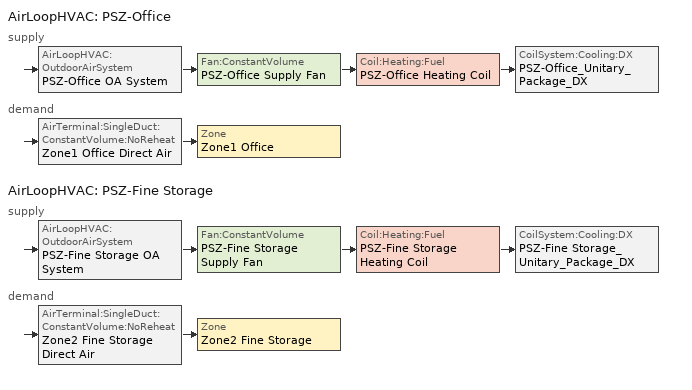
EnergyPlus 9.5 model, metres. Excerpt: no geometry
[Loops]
AirLoopHVAC 'PSZ-Office'
 supply: AirLoopHVAC:OutdoorAirSystem 'PSZ-Office OA System' > Fan:ConstantVolume 'PSZ-Office Supply Fan' > Coil:Heating:Fuel 'PSZ-Office Heating Coil' > CoilSystem:Cooling:DX 'PSZ-Office_Unitary_Package_DX'
 demand: AirTerminal:SingleDuct:ConstantVolume:NoReheat 'Zone1 Office Direct Air' > Zone 'Zone1 Office'
AirLoopHVAC 'PSZ-Fine Storage'
 supply: AirLoopHVAC:OutdoorAirSystem 'PSZ-Fine Storage OA System' > Fan:ConstantVolume 'PSZ-Fine Storage Supply Fan' > Coil:Heating:Fuel 'PSZ-Fine Storage Heating Coil' > CoilSystem:Cooling:DX 'PSZ-Fine Storage_Unitary_Package_DX'
 demand: AirTerminal:SingleDuct:ConstantVolume:NoReheat 'Zone2 Fine Storage Direct Air' > Zone 'Zone2 Fine Storage'
[Sizing:Zone] Zone Cooling Design Supply Air Temperature Input Method=SupplyAirTemperature; Zone Cooling Design Supply Air Temperature {C}=14; Zone Heating Design Supply Air Temperature Input Method=SupplyAirTemperature; Zone Heating Design Supply Air Temperature {C}=50; Zone Cooling Design Supply Air Humidity Ratio {kgWater/kgDryAir}=0.008; Zone Heating Design Supply Air Humidity Ratio {kgWater/kgDryAir}=0.008; Zone Heating Sizing Factor=0; Zone Cooling Sizing Factor=0; Cooling Design Air Flow Method=DesignDay; Cooling Design Air Flow Rate {m3/s}=0; Cooling Minimum Air Flow Fraction=0; Heating Design Air Flow Method=DesignDay; Heating Design Air Flow Rate {m3/s}=0; Heating Maximum Air Flow Fraction=0; Account for Dedicated Outdoor Air System=No; Dedicated Outdoor Air System Control Strategy=NeutralSupplyAir; Dedicated Outdoor Air Low Setpoint Temperature for Design {C}=autosize; Dedicated Outdoor Air High Setpoint Temperature for Design {C}=autosize
Name | Design Specification Outdoor Air Object
Zone1 Office | SZ DSOA Zone1 Office
Zone2 Fine Storage | SZ DSOA Zone2 Fine Storage
[DesignSpecification:OutdoorAir] Outdoor Air Method=Flow/Area; Outdoor Air Flow per Person {m3/s-person}=0; Outdoor Air Flow per Zone {m3/s}=0
Name | Outdoor Air Flow per Zone Floor Area {m3/s-m2}
SZ DSOA Zone1 Office | 0.000431801
SZ DSOA Zone2 Fine Storage | 0.000304801
[Sizing:System] Type of Load to Size On=Sensible; Design Outdoor Air Flow Rate {m3/s}=autosize; Central Heating Maximum System Air Flow Ratio=1; Preheat Design Temperature {C}=7; Preheat Design Humidity Ratio {kgWater/kgDryAir}=0.008; Precool Design Temperature {C}=11; Precool Design Humidity Ratio {kgWater/kgDryAir}=0.008; Central Cooling Design Supply Air Temperature {C}=12; Central Heating Design Supply Air Temperature {C}=50; Type of Zone Sum to Use=NonCoincident; 100% Outdoor Air in Cooling=No; 100% Outdoor Air in Heating=No; Central Cooling Design Supply Air Humidity Ratio {kgWater/kgDryAir}=0.008; Central Heating Design Supply Air Humidity Ratio {kgWater/kgDryAir}=0.008; Cooling Supply Air Flow Rate Method=DesignDay; Cooling Supply Air Flow Rate {m3/s}=0; Heating Supply Air Flow Rate Method=DesignDay; Heating Supply Air Flow Rate {m3/s}=0; System Outdoor Air Method=ZoneSum; Zone Maximum Outdoor Air Fraction=1; Cooling Design Capacity Method=CoolingDesignCapacity; Cooling Design Capacity {W}=autosize; Heating Design Capacity Method=HeatingDesignCapacity; Heating Design Capacity {W}=autosize; Central Cooling Capacity Control Method=OnOff
PSZ-Office; PSZ-Fine Storage
[AirLoopHVAC] Design Supply Air Flow Rate {m3/s}=autosize
PSZ-Office; PSZ-Fine Storage
[SetpointManager:SingleZone:Reheat] Control Variable=Temperature; Minimum Supply Air Temperature {C}=12.7778; Maximum Supply Air Temperature {C}=43.3333
Name | Control Zone | Setpoint Node or NodeList
PSZ-Office Supply Air Temp Manager | Zone1 Office | PSZ-Office Air Loop Outlet
PSZ-Fine Storage Supply Air Temp Manager | Zone2 Fine Storage | PSZ-Fine Storage Air Loop Outlet
[SetpointManager:MixedAir] Control Variable=Temperature
Name | Setpoint Node or NodeList
PSZ-Office OAMixed Air Temp Manager | PSZ-Office Mixed Air Outlet
PSZ-Office HeatC Temp Manager | PSZ-Office Heating Coil Outlet
PSZ-Fine Storage OAMixed Air Temp Manager | PSZ-Fine Storage Mixed Air Outlet
PSZ-Fine Storage HeatC Temp Manager | PSZ-Fine Storage Heating Coil Outlet
[Controller:OutdoorAir] Minimum Outdoor Air Flow Rate {m3/s}=autosize; Maximum Outdoor Air Flow Rate {m3/s}=autosize; Economizer Control Action Type=ModulateFlow; Lockout Type=NoLockout; Minimum Limit Type=FixedMinimum; Minimum Outdoor Air Schedule=MinOA_MotorizedDamper_Sched
Name | Economizer Control Type | Maximum Fraction of Outdoor Air Schedule
PSZ-Office OA Controller | NoEconomizer | PSZ_Office_Timestep_Econ_Eff_SCH
PSZ-Fine Storage OA Controller | DifferentialDryBulb | PSZ_Fine_Timestep_Econ_Eff_SCH
[Zone equipment]
Zone1 Office: Zone1 Office Direct Air
Zone2 Fine Storage: Zone2 Fine Storage Direct Air
[CoilSystem:Cooling:DX] Availability Schedule=COMPACT HVAC-ALWAYS 1
Name | Cooling Coil
PSZ-Office_Unitary_Package_DX | PSZ-Office Cooling Coil
PSZ-Fine Storage_Unitary_Package_DX | PSZ-Fine Storage Cooling Coil
[AirTerminal:SingleDuct:ConstantVolume:NoReheat] Availability Schedule=COMPACT HVAC-ALWAYS 1; Maximum Air Flow Rate {m3/s}=autosize
Zone1 Office Direct Air; Zone2 Fine Storage Direct Air
[ZoneControl:Thermostat] Control Type Schedule=COMPACT HVAC-ALWAYS 4
Name | Zone or ZoneList | Control 1
Zone1 Office Thermostat | Zone1 Office | Office Thermostat Dual SP Control
Zone2 Fine Storage Thermostat | Zone2 Fine Storage | Fine Storage Thermostat Dual SP Control
[ThermostatSetpoint:DualSetpoint]
Name | Heating Setpoint Temperature Schedule | Cooling Setpoint Temperature Schedule
Office Thermostat Dual SP Control | Office Heating Schedule | Office Cooling Schedule
Fine Storage Thermostat Dual SP Control | Fine Storage Heating Setpoint Schedule | Fine Storage Cooling Setpoint Schedule
[WaterHeater:Mixed]
Electric Tank: Tank Volume {m3}=0.0757083; Hot Water Setpoint Temp Schedule,  !- Setpoint Temperature Schedule=RL_HotSetpoint; Deadband Temperature Difference {deltaC}=2; Maximum Temperature Limit {C}=82.2222; Heater Control Type=Cycle; Heater Maximum Capacity {W}=6154.75; Heater Minimum Capacity {W}=0; Heater Fuel Type=Electricity; Heater Thermal Efficiency=1; Off Cycle Parasitic Fuel Consumption Rate {W}=481; Off Cycle Parasitic Fuel Type=Electricity; Off Cycle Parasitic Heat Fraction to Tank=0; On Cycle Parasitic Fuel Consumption Rate {W}=481; Ambient Temperature Indicator=Zone; Ambient Temperature Zone=Zone1 Office; Off Cycle Loss Coefficient to Ambient Temperature {W/K}=0.798543; On Cycle Loss Coefficient to Ambient Temperature {W/K}=0.798543; Peak Use Flow Rate {m3/s}=8.07469e-06; Use Flow Rate Fraction Schedule=Office DHW Schedule
[Coil:Heating:Fuel] Availability Schedule=COMPACT HVAC-ALWAYS 1; Fuel Type=NaturalGas; Burner Efficiency=0.8; Nominal Capacity {W}=autosize; Parasitic Electric Load {W}=0; Parasitic Fuel Load {W}=0
Name | Part Load Fraction Correlation Curve
PSZ-Office Heating Coil | PSZ-Office Heating Coil PLF-FPLR
PSZ-Fine Storage Heating Coil | PSZ-Fine Storage Heating Coil PLF-FPLR
[Coil:Cooling:DX:TwoSpeed] Availability Schedule=COMPACT HVAC-ALWAYS 1; High Speed Gross Rated Cooling COP {W/W}=4.11713; Low Speed Gross Rated Cooling COP {W/W}=4.11713
Name | High Speed Gross Rated Total Cooling Capacity {W} | High Speed Rated Sensible Heat Ratio | High Speed Rated Air Flow Rate {m3/s} | Total Cooling Capacity Function of Temperature Curve | Total Cooling Capacity Function of Flow Fraction Curve | Energy Input Ratio Function of Temperature Curve | Energy Input Ratio Function of Flow Fraction Curve | Part Load Fraction Correlation Curve | Low Speed Gross Rated Total Cooling Capacity {W} | Low Speed Gross Rated Sensible Heat Ratio | Low Speed Rated Air Flow Rate {m3/s} | Low Speed Total Cooling Capacity Function of Temperature Curve | Low Speed Energy Input Ratio Function of Temperature Curve
PSZ-Office Cooling Coil | 9041.45 | 0.79866 | 0.54619 | PSZ-Office DX Coil Cap-FT | PSZ-Office DX Coil Cap-FF | PSZ-Office DX Coil EIR-FT | PSZ-Office DX Coil EIR-FF | PSZ-Office DX Coil PLF | 4520.725 | 0.79866 | 0.364127 | PSZ-Office DX Coil Cap-FT | PSZ-Office DX Coil EIR-FT
PSZ-Fine Storage Cooling Coil | 17790.44 | 0.79301 | 1.05822 | PSZ-Fine Storage DX Coil Cap-FT | PSZ-Fine Storage DX Coil Cap-FF | PSZ-Fine Storage DX Coil EIR-FT | PSZ-Fine Storage DX Coil EIR-FF | PSZ-Fine Storage DX Coil PLF | 8895.22 | 0.79301 | 0.70548 | PSZ-Fine Storage DX Coil Cap-FT | PSZ-Fine Storage DX Coil EIR-FT
[Fan:ConstantVolume] Availability Schedule=FanSched; Pressure Rise {Pa}=622.5; Maximum Flow Rate {m3/s}=autosize; Motor In Airstream Fraction=1
Name | Fan Total Efficiency | Motor Efficiency
PSZ-Office Supply Fan | 0.55575 | 0.855
PSZ-Fine Storage Supply Fan | 0.56225 | 0.865
[ExternalInterface:Schedule]
RL_HotSetpoint: Initial Value=60
[Schedule:Day:Hourly]
Office Heating WD_YES_OPTIMUM: 15.6, 15.6, 15.6, 15.6, 15.6, 15.6, 17.8, 20, 21.1, 21.1, 21.1, 21.1, 21.1, 21.1, 21.1, 21.1, 21.1, 21.1, 15.6, 15.6, 15.6, 15.6, 15.6, 15.6
Office Heating WD_NO_OPTIMUM: 15.6, 15.6, 15.6, 15.6, 15.6, 15.6, 21.1, 21.1, 21.1, 21.1, 21.1, 21.1, 21.1, 21.1, 21.1, 21.1, 21.1, 21.1, 15.6, 15.6, 15.6, 15.6, 15.6, 15.6
Office Heating WEH: 15.6, 15.6, 15.6, 15.6, 15.6, 15.6, 15.6, 15.6, 15.6, 15.6, 15.6, 15.6, 15.6, 15.6, 15.6, 15.6, 15.6, 15.6, 15.6, 15.6, 15.6, 15.6, 15.6, 15.6
Office Cooling WD_YES_OPTIMUM: 29.4, 29.4, 29.4, 29.4, 29.4, 29.4, 27.8, 25.6, 23.9, 23.9, 23.9, 23.9, 23.9, 23.9, 23.9, 23.9, 23.9, 23.9, 29.4, 29.4, 29.4, 29.4, 29.4, 29.4
Office Cooling WD_NO_OPTIMUM: 29.4, 29.4, 29.4, 29.4, 29.4, 29.4, 23.9, 23.9, 23.9, 23.9, 23.9, 23.9, 23.9, 23.9, 23.9, 23.9, 23.9, 23.9, 29.4, 29.4, 29.4, 29.4, 29.4, 29.4
Office Cooling WEH: 29.4, 29.4, 29.4, 29.4, 29.4, 29.4, 29.4, 29.4, 29.4, 29.4, 29.4, 29.4, 29.4, 29.4, 29.4, 29.4, 29.4, 29.4, 29.4, 29.4, 29.4, 29.4, 29.4, 29.4
Office DHW WD: 0, 0, 0, 0, 0, 0, 0.05, 0.101, 0.399, 0.501, 0.501, 0.696, 0.9, 0.798, 0.696, 0.798, 0.297, 0.05, 0, 0, 0, 0, 0, 0
Office DHW WEH: 0.015, 0.015, 0.015, 0.015, 0.015, 0.015, 0.015, 0.015, 0.015, 0.015, 0.015, 0.015, 0.015, 0.015, 0.015, 0.015, 0.015, 0.015, 0.015, 0.015, 0.015, 0.015, 0.015, 0.015
[Schedule:Compact]
FanSched: Through: 12/31, For: WeekDays Saturday CustomDay1 CustomDay2, Until: 7:00, 0, Until: 18:00, 1, Until: 24:00, 0, For: Sunday Holiday, Until: 24:00, 0, For: SummerDesignDay, Until: 24:00, 1, For: WinterDesignDay, Until: 24:00, 1
MinOA_MotorizedDamper_Sched: Through: 12/31, For: WeekDays Saturday CustomDay1 CustomDay2, Until: 8:00, 0, Until: 18:00, 1, Until: 24:00, 0, For: Sunday Holiday, Until: 24:00, 0, For: SummerDesignDay, Until: 24:00, 1, For: WinterDesignDay, Until: 24:00, 1
COMPACT HVAC-ALWAYS 1: Through: 12/31, For: AllDays, Until: 24:00, 1
COMPACT HVAC-ALWAYS 4: Through: 12/31, For: AllDays, Until: 24:00, 4
Fine Storage Heating Setpoint Schedule: Through: 12/31, For: AllDays, Until: 24:00, 15.56
Fine Storage Cooling Setpoint Schedule: Through: 12/31, For: AllDays, Until: 24:00, 26.7
[Schedule:Week:Daily]
Office Heating Wk Schedule: Office Heating WEH, Office Heating WD_NO_OPTIMUM, Office Heating WD_NO_OPTIMUM, Office Heating WD_NO_OPTIMUM, Office Heating WD_NO_OPTIMUM, Office Heating WD_NO_OPTIMUM, Office Heating WD_NO_OPTIMUM, Office Heating WEH, Office Heating WD_YES_OPTIMUM, Office Heating WD_YES_OPTIMUM, Office Heating WD_NO_OPTIMUM, Office Heating WD_NO_OPTIMUM
Office Cooling Wk Schedule: Office Cooling WEH, Office Cooling WD_NO_OPTIMUM, Office Cooling WD_NO_OPTIMUM, Office Cooling WD_NO_OPTIMUM, Office Cooling WD_NO_OPTIMUM, Office Cooling WD_NO_OPTIMUM, Office Cooling WD_NO_OPTIMUM, Office Cooling WEH, Office Cooling WD_YES_OPTIMUM, Office Cooling WD_YES_OPTIMUM, Office Cooling WD_NO_OPTIMUM, Office Cooling WD_NO_OPTIMUM
Office DHW Wk Schedule: Office DHW WEH, Office DHW WD, Office DHW WD, Office DHW WD, Office DHW WD, Office DHW WD, Office DHW WD, Office DHW WEH, Office DHW WD, Office DHW WD, Office DHW WD, Office DHW WD
[Schedule:Year]
Office DHW Schedule: Office DHW Wk Schedule, 1, 1, 12, 31
Office Heating Schedule: Office Heating Wk Schedule, 1, 1, 12, 31
Office Cooling Schedule: Office Cooling Wk Schedule, 1, 1, 12, 31
[Curve:Biquadratic] Minimum Value of x=12.77778; Maximum Value of x=23.88889; Minimum Value of y=23.88889; Maximum Value of y=46.11111
Name | Coefficient1 Constant | Coefficient2 x | Coefficient3 x**2 | Coefficient4 y | Coefficient5 y**2 | Coefficient6 x*y
PSZ-Office DX Coil Cap-FT; PSZ-Fine Storage DX Coil Cap-FT | 0.942588 | 0.00954335 | 0.00068377 | -0.0110427 | 5.249e-06 | -9.72e-06
PSZ-Office DX Coil EIR-FT; PSZ-Fine Storage DX Coil EIR-FT | 0.342414 | 0.034885 | -0.0006237 | 0.00497722 | 0.000437951 | -0.000728028
[Curve:Cubic] Coefficient1 Constant=0.8; Coefficient2 x=0.2; Coefficient3 x**2=0; Coefficient4 x**3=0; Minimum Value of x=0; Maximum Value of x=1
PSZ-Office Heating Coil PLF-FPLR; PSZ-Fine Storage Heating Coil PLF-FPLR
[Curve:Quadratic]
Name | Coefficient1 Constant | Coefficient2 x | Coefficient3 x**2 | Minimum Value of x | Maximum Value of x
PSZ-Office DX Coil Cap-FF; PSZ-Fine Storage DX Coil Cap-FF | 0.8 | 0.2 | 0 | 0.5 | 1.5
PSZ-Office DX Coil EIR-FF; PSZ-Fine Storage DX Coil EIR-FF | 1.1552 | -0.1808 | 0.0256 | 0.5 | 1.5
PSZ-Office DX Coil PLF; PSZ-Fine Storage DX Coil PLF | 0.85 | 0.15 | 0 | 0 | 1
[Schedule:Constant]
PSZ_Office_Timestep_Econ_Eff_SCH; PSZ_Fine_Timestep_Econ_Eff_SCH: Fraction, 0.7
